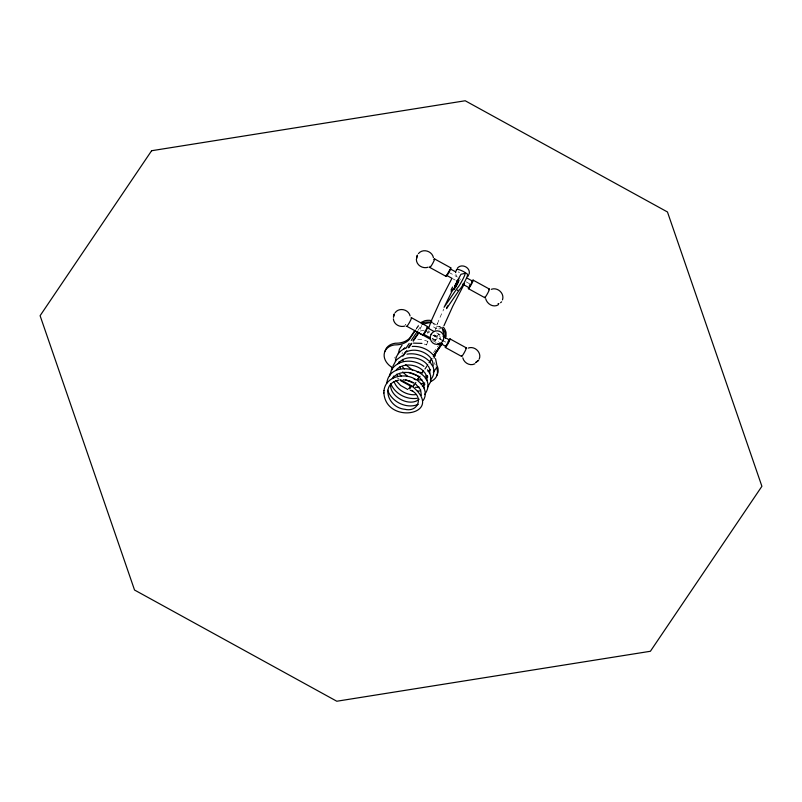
<?xml version="1.0" encoding="UTF-8"?>
<svg xmlns="http://www.w3.org/2000/svg" width="802" height="802" viewBox="0 0 802 802"><rect width="100%" height="100%" fill="white"/><g stroke="black" fill="none" stroke-linecap="round" stroke-linejoin="round"><path stroke-width="0.6" stroke-dasharray="4.01 3.01" d="M427.797 333.552L428.238 330.765M402.083 354.063L402.333 352.509M435.115 330.534L437.491 323.557A52.25 5.784 -61.2 0 1 443.877 309.001M421.702 325.452L419.466 331.216L424.208 330.163M436.9 325.091L437.491 323.557M416.248 328.419L418.895 324.509M416.258 329.111L420.007 324.309M418.113 330.274L420.168 327.236M433.551 352.669L438.343 345.572M427.867 341.391L426.524 344.94L427.867 341.391L422.834 339.697L415.987 339.045M441.18 328.579L438.664 328.98M440.869 327.186L435.626 326.274L432.318 322.484M437.04 328.77L434.263 327.517L432.258 325.462M424.218 344.038L426.524 344.94M459.055 278.655L460.679 279.347M433.27 335.346L434.353 335.687A6.396 4.892 21.2 0 0 438.935 335.286L439.486 334.905L441.19 341.331M448.839 272.339L457.381 277.041M466.102 281.833L471.125 284.6M453.08 278.916L455.195 280.078M432.679 322.775L442.173 327.988M436.689 332.9L440.93 335.236M425.381 330.925L428.559 332.68M432.809 335.015L441.3 339.677M442.363 340.259L446.604 342.594M433.08 335.437L442.945 340.86M432.208 338.213L438.574 341.722M432.108 338.865L437.421 341.792M432.619 340.469L436.859 342.805M397.13 377.902L399.256 379.065M434.443 334.765L436.228 336.73M455.837 274.364L456.478 275.998M459.456 272.71A6.817 1.504 27.4 0 1 458.183 271.828M435.195 364.91A21.433 16.391 21.2 0 1 434.494 362.674M429.571 332.379A6.396 4.892 21.2 0 1 428.99 331.066M394.654 358.093A12.792 5.313 31.7 0 1 395.416 356.93M435.085 340.74C438.674 338.193 441.561 327.096 435.085 340.74M405.511 324.67L405.481 324.75A3.95 3.048 21 0 1 405.912 324.82A3.97 2.717 22.8 0 0 405.511 324.67"/><path stroke-width="1.2" d="M413.14 387.085C445.16 414.634 385.842 425.311 383.887 392.779M383.957 390.805C385.411 375.978 405.351 372.148 416.068 379.737M389.682 376.018L390.093 373.542M393.411 377.932L393.481 376.088M383.877 393.04L383.968 390.534M390.624 383.597C388.97 397 410.193 407.516 419.135 399.175M399.135 363.166L399.185 361.582M395.416 361.241C395.757 355.396 399.977 350.584 405.14 348.258M445.411 338.274L445.381 334.173A15.619 11.95 21.2 0 0 443.265 329.552L442.393 328.83M446.052 336.609L446.032 332.509A15.619 11.95 21.2 0 0 443.907 327.888L443.035 327.166M469.14 274.144C470.934 267.547 461.531 262.936 457.351 268.219M424.128 388.088L423.546 382.534L420.228 378.103M429.872 373.341L429.742 369.03L428.428 366.243M430.774 381.281L430.544 375.296L428.649 371.376M432.779 365.772C434.624 370.334 434.283 376.338 430.343 379.797M455.646 272.62L455.947 270.755M445.882 346.073L449.501 339.988L443.055 336.409M427.045 380.539L426.854 376.248L424.388 372.038M421.321 395.296L420.609 389.782L415.837 384.208M386.795 383.276C389.692 356.078 441.451 371.296 424.609 394.594M398.273 353.712L399.476 349.111L402.053 345.171M390.634 372.86L392.178 367.176M392.218 369.772L392.89 367.306M455.305 286.063L454.774 286.214L455.506 284.339M455.045 286.023L457.26 281.743L456.759 282.244M430.714 381.632L427.606 387.075M502.483 299.878C504.749 293.372 497.571 286.875 491.275 289.311M393.02 366.013L396.318 359.938L402.183 355.677M428.589 328.579L430.343 323.447M400.318 379.647L413.05 386.654L413.692 384.99M455.747 285.973L457.661 282.404M433.391 356.549L441.752 343.467L433.341 355.928M423.255 334.063L423.235 334.103A4.902 0.541 -61.2 0 0 424.078 334.093A4.902 0.541 -61.2 0 0 427.286 328.299A4.902 0.541 -61.2 0 0 427.005 327.296M468.629 287.527L468.619 287.567A4.902 0.541 -61.2 0 0 469.641 287.296A4.902 0.541 -61.2 0 0 472.889 281.211A4.902 0.541 -61.2 0 0 471.867 281.492M445.531 346.364L445.551 346.314A4.902 0.541 -61.2 0 0 446.554 346.083A4.902 0.541 -61.2 0 0 449.802 339.998A4.902 0.541 -61.2 0 0 448.779 340.279M501.611 301.833L500.558 302.745M479.235 359.055C481.962 352.549 474.634 345.552 468.188 348.098M431.035 321.391L440.428 300.61L451.797 278.635M443.947 325.722L452.789 306.153L464.548 283.437M431.105 334.354L431.185 334.163A6.817 6.767 -42.3 0 1 442.955 334.254A6.817 6.767 -42.3 0 1 436.93 344.399A6.817 6.767 -42.3 0 1 431.185 334.173M442.874 341.05L443.566 339.416M455.386 285.983L455.426 286.504L455.726 285.803M446.794 307.647L446.493 308.63L459.676 289.462A8.531 0.942 -61.2 0 0 464.859 281.392A8.531 0.942 -61.2 0 0 467.436 274.685L467.396 274.695M457.501 282.805L456.689 284.459M447.205 306.785L447.616 305.903M469.421 286.124L469.792 285.342M451.035 290.033L452.589 287.036M452.96 289.301L444.087 307.296L457.26 288.129A8.531 0.942 -61.2 0 0 462.443 280.058A8.531 0.942 -61.2 0 0 465.03 273.362L460.98 274.264L456.94 281.612M435.837 368.669L433.331 372.298M455.817 283.758L456.468 282.665M423.266 400.338C427.737 393.932 424.158 385.221 418.153 381.181M455.506 286.284L456.448 285.081L455.897 284.77M448.087 341.632L449.421 339.908M414.925 330.384L409.742 338.043A21.433 16.391 21.2 0 1 396.449 343.216L395.366 343.226A16 12.23 21.2 0 0 385.07 351.136M415.596 330.093L409.09 339.707A21.433 16.391 21.2 0 1 395.807 344.88L394.724 344.89A16 12.23 21.2 0 0 384.158 354.394A16 12.23 21.2 0 0 392.749 367.797M405.772 348.529L409.2 343.457M411.256 340.409L417.431 331.286M402.634 356.128L405.441 351.978M408.238 347.827L411.045 343.667M413.15 340.559L418.764 332.249M403.386 355.717L406.895 350.524M409 347.416L411.807 343.256M413.21 341.181L418.824 332.88L430.494 339.296M417.2 379.797L418.604 377.722M422.113 372.529L423.516 370.454M429.13 362.153L430.534 360.078M441.06 344.75L435.877 352.419A21.433 16.391 21.2 0 0 434.794 356.569M413.05 386.654L415.857 382.504M417.261 380.429L420.068 376.278M422.173 373.161L423.576 371.085M424.98 369.01L427.777 364.86M429.18 362.785L431.987 358.624M442.393 343.477L435.235 354.083A21.433 16.391 21.2 0 0 434.153 358.233M395.115 312.7C399.055 307.176 408.599 309.291 410.073 315.878M403.777 349.04L404.799 347.767M398.043 363.817C404.288 354.755 420.579 356.228 427.326 364.77M392.328 378.584C397.742 370.815 411.045 370.474 418.784 376.87M418.433 253.582C422.854 248.159 432.118 251.006 433.431 257.683M472.007 281.612L472.589 281.201L469 287.667L462.624 284.169M393.521 367.216C401.361 358.935 415.316 359.637 423.897 366.394M396.328 369.842C402.804 362.735 416.148 363.837 423.165 370.805M430.594 369.642L428.037 371.366M427.847 376.92L425.321 378.704M424.859 384.419L422.303 386.143M446.634 275.327L450.303 268.951L455.526 271.778M456.579 281.001L458.684 280.219A5.223 0.581 -61.2 0 1 457.401 283.998A5.223 0.581 -61.2 0 1 454.002 289.271L451.075 291.337M457.14 281.312L458.684 280.219M458.132 279.908A5.223 0.581 -61.2 0 1 456.839 283.697A5.223 0.581 -61.2 0 1 453.441 288.961L451.897 290.053L452.448 290.364M423.546 334.113L427.215 327.737L433.501 331.156M475.827 362.454L478.684 360.238L475.817 362.474M420.659 322.645L424.709 320.78A15.619 11.95 21.2 0 1 430.233 320.369L431.847 321.151M498.052 304.971C492.949 307.757 486.974 303.858 485.671 298.655M474.964 363.757C470.172 366.394 463.967 362.975 462.804 357.822M418.243 404.368C406.604 409.321 391.767 401.932 387.587 390.233M406.624 351.767C415.095 347.747 426.624 351.847 431.235 358.735M422.403 322.975L424.068 322.444A15.619 11.95 21.2 0 1 429.591 322.033L431.205 322.815M498.212 303.848L498.914 303.667L498.232 303.808M399.025 380.078C380.148 383.406 387.386 407.606 404.799 409.281C418.514 412.719 423.927 396.459 411.205 390.363M425.401 376.168L427.486 375.657M424.759 383.015L420.418 383.777M419.917 390.875L417.441 391.186M422.153 324.299L431.626 322.193M413.411 343.116L421.972 343.396M406.955 354.163C414.684 352.76 422.965 355.246 428.679 360.649M421.932 379.787L418.123 379.978M419.195 387.165L415.346 387.356M416.198 394.554C407.576 395.917 396.93 390.133 394.083 381.622M416.93 398.323C406.754 399.767 395.867 394.183 391.296 384.94M428.168 267.196C422.804 269.111 416.328 265.211 416.348 259.297M405.08 325.993C400.028 327.757 393.752 324.439 393.371 318.855M412.228 346.444C419.967 345.903 427.937 348.95 433.05 354.845M403.236 379.747L409.872 380.97L414.012 382.945M421.08 372.569L416.95 371.847M418.443 376.108L408.589 372.369M414.143 379.256L416.248 379.737M410.263 390.313L412.719 390.865M413.08 382.915L405.732 379.767M407.797 389.511L400.599 385.481L395.887 380.439M412.699 370.243L405.591 364.639M434.494 258.886L450.764 267.838M473.05 280.088L489.32 289.031M467.205 278.194L472.508 281.121M446.704 275.417L452.017 278.334M457.27 281.873L457.752 282.454L457.2 282.154M429.892 267.497L446.163 276.439M457.04 282.555L457.601 282.855M468.448 288.69L484.719 297.642M456.819 283.056L457.371 283.357M456.538 283.617L457.09 283.918M456.218 284.199L456.779 284.51M455.576 285.291L456.127 285.592M455.285 285.712L455.847 286.023M453.441 288.961L454.002 289.271M411.406 317.682L427.677 326.625M449.962 338.875L466.233 347.827M423.616 334.203L429.992 337.702M439.536 342.955L445.912 346.454M437.922 343.386L441.11 345.131M406.804 326.284L423.075 335.226M445.371 347.487L461.631 356.429M400.679 380.709L410.514 386.113A2.135 0.882 31.7 0 0 412.238 386.554M407.757 376.529L402.674 371.978M402.594 367.015L404.338 368.93M399.777 374.454L401.511 376.349M430.283 362.324C434.183 370.043 433.18 362.664 432.088 360.248M428.809 371.597L427.486 369.822M400.429 368.489L399.797 366.855M436.869 365.441L437.361 366.313A16 12.23 21.2 0 1 436.539 375.797M436.228 367.105L436.709 367.978A16 12.23 21.2 0 1 430.564 381.562M402.634 359.356L403.366 361.171M396.9 374.133L397.632 375.948M435.546 358.644L436.769 364.639M442.173 327.988L444.438 336.549M456.599 270.304A6.817 1.504 27.4 0 1 463.245 271.427A6.817 1.504 27.4 0 1 467.767 276.129M457.812 289.923A5.223 0.581 -61.2 0 1 457.32 290.555M411.145 317.873A4.902 0.541 -61.2 0 1 409.832 321.782A4.902 0.541 -61.2 0 1 406.704 326.183M465.561 348.499A4.902 0.541 -61.2 0 1 464.659 351.928A4.902 0.541 -61.2 0 1 461.581 355.948M433.822 259.567A4.902 0.541 -61.2 0 1 434.113 260.57A4.902 0.541 -61.2 0 1 430.895 266.364A4.902 0.541 -61.2 0 1 430.062 266.374M450.503 268.028A4.902 0.541 -61.2 0 1 448.569 273.061A4.902 0.541 -61.2 0 1 446.323 275.317M469.461 285.692A4.902 0.541 -61.2 0 1 470.032 284.59M488.649 289.712A4.902 0.541 -61.2 0 1 487.746 293.141A4.902 0.541 -61.2 0 1 484.669 297.161M393.571 315.637L393.491 317.201L394.363 313.873L393.571 315.637M416.659 256.851L416.609 258.545L417.451 255.086L416.659 256.851M409.03 388.609C410.905 389.862 412.108 381.973 409.03 388.609M151.608 150.726L40.1 315.707L134.535 590.021L336.8 701.239L650.392 651.274L761.9 486.293L667.464 211.979L465.2 100.761L151.608 150.726"/></g></svg>
